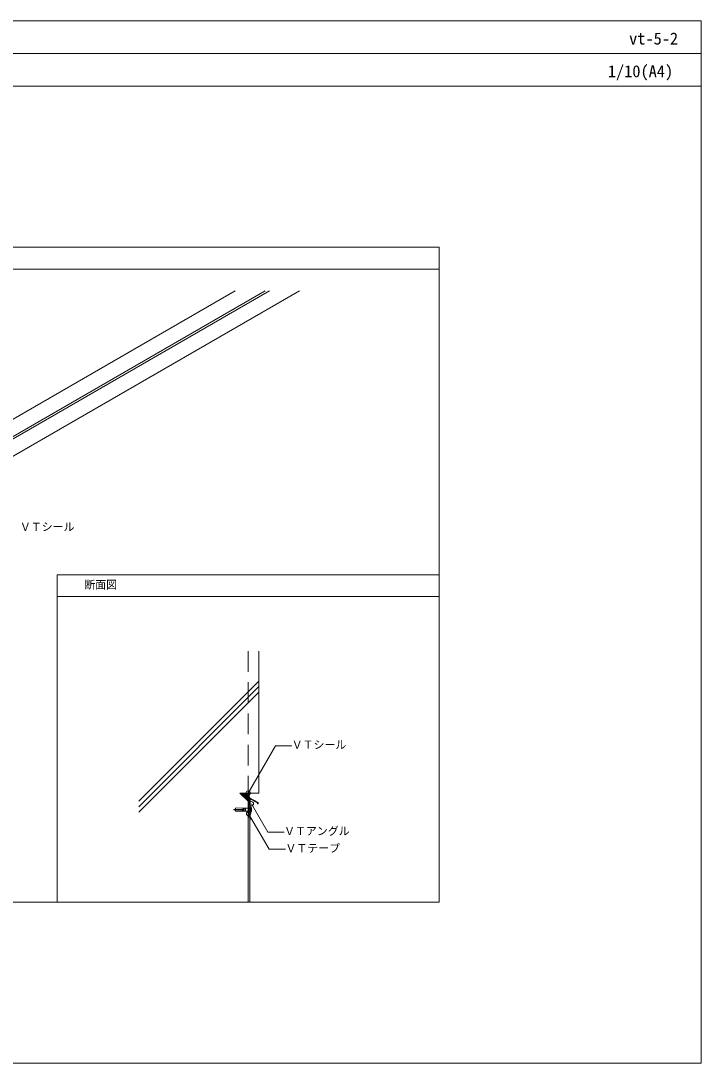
# Model space of a CAD drawing. Units: millimetres, scale not verified. Extents: x -1380 to 1380, y -955 to 955.
# Drawn here: x 134 to 1380, y -955 to 955 of the extents above; entities that cross this region are included whole.
import ezdxf
from ezdxf.enums import TextEntityAlignment as Align

# ---------------------------------------------------------------- set-up
doc = ezdxf.new("R2010")
doc.units = ezdxf.units.MM
doc.header["$LTSCALE"] = 3
doc.linetypes.add('USER1', pattern=[19.05, 12.7, -6.35])
for name, color, linetype, lineweight in [('0-0_0', 7, 'Continuous', 18), ('0-1_WAKU', 7, 'Continuous', 18), ('0-2_KUTAI', 3, 'Continuous', 18), ('0-3_BOUSUI', 1, 'Continuous', 18), ('0-4_MOJI', 7, 'Continuous', 18), ('0-5_HATCH', 9, 'Continuous', 18), ('0-7_KANAMONO_SCREW', 4, 'Continuous', 18), ('0-8_KANAMONO', 4, 'Continuous', 18)]:
    doc.layers.add(name, color=color, linetype=linetype, lineweight=lineweight)
doc.styles.add('ＭＳ ゴシック', font='')
doc.styles.get('ＭＳ ゴシック').set_extended_font_data('MS Gothic')

msp = doc.modelspace()

# ---------------------------------------------------------------- linework, layer by layer
at = {"layer": '0-0_0'}
for p, q in [((-1380, 895), (1380, 895)), ((-900, 500), (900, 500)), ((200, -100), (900, -100))]:
    msp.add_line(p, q, dxfattribs=at)
msp.add_lwpolyline([(-900, -660), (900, -660), (900, 540), (-900, 540)], close=True, dxfattribs=at)
at = {"layer": '0-1_WAKU'}
for points in [[(1380, 835), (-1380, 835), (-1380, 955), (1380, 955)], [(-1380, -955), (1380, -955), (1380, 955), (-1380, 955)], [(200, -60), (900, -60), (900, -660), (200, -660)]]:
    msp.add_lwpolyline(points, close=True, dxfattribs=at)
at = {"layer": '0-2_KUTAI'}
msp.add_line((76.647, 200.384), (526.316, 460), dxfattribs=at)
at = {"layer": '0-2_KUTAI', "linetype": 'USER1'}
msp.add_line((550, -200), (550, -460), dxfattribs=at)
at = {"layer": '0-2_KUTAI'}
msp.add_lwpolyline([(570, -200), (570, -460), (550, -460), (535, -460), (550, -475), (550, -660)], dxfattribs=at)
at = {"layer": '0-3_BOUSUI'}
for p, q in [((553, -475), (550, -475)), ((550, -660), (550, -475)), ((553, -509.5), (553, -660))]:
    msp.add_line(p, q, dxfattribs=at)
msp.add_lwpolyline([(550, -475), (551, -475), (551, -505), (550, -505)], close=True, dxfattribs=at)
msp.add_arc((562.576, -464.43), 10.552, 155.17286, 204.82714, dxfattribs=at)
at = {"layer": '0-4_MOJI'}
for p, q in [((550.994, -497.993), (588.494, -562.945)), ((588.494, -562.945), (618.494, -562.945))]:
    msp.add_line(p, q, dxfattribs=at)
for points in [[(550, -460), (600, -373.398), (630, -373.398)], [(556, -479.597), (586, -531.559), (616, -531.559)]]:
    msp.add_lwpolyline(points, dxfattribs=at)
for centre in [(550, -460), (556, -479.597), (550.994, -497.993)]:
    msp.add_circle(centre, 4, dxfattribs=at)
at = {"layer": '0-5_HATCH'}
for p, q in [((350, -475), (570, -255)), ((350, -485), (570, -265)), ((350, -495), (570, -275)), ((535.63, -460.63), (536.26, -460)), ((536.753, -461.753), (538.505, -460)), ((551.861, -475), (536.861, -460)), ((537.875, -462.875), (540.75, -460)), ((538.998, -463.998), (542.995, -460)), ((542.833, -463.727), (539.106, -460)), ((540.12, -465.12), (545.241, -460)), ((541.243, -466.243), (542.962, -464.524)), ((546.864, -465.513), (541.351, -460)), ((542.365, -467.365), (544.415, -465.316)), ((543.488, -468.488), (545.867, -466.109)), ((551.804, -468.209), (543.596, -460)), ((543.699, -463.787), (547.486, -460)), ((553, -473.894), (544.43, -465.325)), ((544.61, -469.61), (547.531, -466.69)), ((545.152, -464.579), (549.731, -460)), ((545.733, -470.733), (548.772, -467.694)), ((552.203, -466.362), (545.841, -460)), ((546.604, -465.372), (551.976, -460)), ((546.855, -471.856), (550.225, -468.486)), ((547.978, -472.978), (551.677, -469.279)), ((548.057, -466.164), (552.337, -461.884)), ((552.036, -463.95), (548.086, -460)), ((549.1, -474.101), (553, -470.201)), ((553, -471.649), (549.371, -468.02)), ((549.509, -466.957), (552.025, -464.441)), ((552.313, -461.982), (550.331, -460)), ((550.446, -475), (553, -472.446)), ((550.962, -467.749), (552.227, -466.484)), ((552.415, -468.542), (552.731, -468.225)), ((552.87, -460.294), (552.576, -460)), ((552.691, -475), (553, -474.691))]:
    msp.add_line(p, q, dxfattribs=at)
at = {"layer": '0-7_KANAMONO_SCREW'}
for p, q in [((527.177, -488.849), (524.257, -490.059)), ((527.177, -492.039), (524.257, -490.829)), ((526.58, -489.097), (527.177, -491.487)), ((541.344, -490.236), (527.177, -489.611)), ((541.344, -490.652), (527.177, -491.277)), ((527.177, -491.277), (527.177, -492.944)), ((527.177, -492.944), (528.326, -493.518)), ((527.967, -489.646), (528.362, -491.225)), ((538.43, -487.815), (528.326, -487.37)), ((538.43, -493.073), (528.326, -493.518)), ((529.231, -489.701), (529.598, -491.171)), ((530.495, -489.757), (530.835, -491.116)), ((531.759, -489.813), (532.071, -491.061)), ((533.023, -489.869), (533.307, -491.007)), ((534.287, -489.924), (534.544, -490.952)), ((535.551, -489.98), (535.78, -490.898)), ((536.815, -490.036), (537.016, -490.843)), ((538.079, -490.092), (538.253, -490.789)), ((538.421, -488.024), (538.43, -487.815)), ((541.335, -488.152), (538.421, -488.024)), ((541.335, -492.736), (538.421, -492.864)), ((538.421, -492.864), (538.43, -493.073)), ((538.629, -488.033), (538.638, -487.825)), ((538.629, -492.855), (538.638, -493.063)), ((541.136, -487.935), (538.638, -487.825)), ((541.136, -492.953), (538.638, -493.063)), ((539.342, -490.147), (539.489, -490.734)), ((540.606, -490.203), (540.726, -490.68)), ((541.127, -488.143), (541.136, -487.935)), ((541.127, -492.745), (541.136, -492.953)), ((541.335, -488.152), (541.344, -487.944)), ((541.335, -492.736), (541.344, -492.944)), ((553.167, -487.944), (541.344, -487.944)), ((541.344, -490.236), (541.344, -490.652)), ((553.167, -492.944), (541.344, -492.944)), ((543.011, -487.944), (543.011, -492.944)), ((545.511, -487.944), (545.511, -492.944)), ((554, -485.861), (554, -487.111)), ((554, -485.861), (555.667, -485.861)), ((554, -487.111), (554, -493.777)), ((554, -493.777), (554, -495.027)), ((555.667, -495.027), (554, -495.027)), ((555.667, -485.861), (555.667, -495.027)), ((556.083, -486.902), (555.667, -486.902)), ((555.667, -493.986), (556.083, -493.986)), ((556.083, -493.986), (556.083, -486.902)), ((556.083, -486.902), (556.292, -487.944)), ((556.292, -492.944), (556.083, -493.986)), ((556.292, -492.944), (556.292, -487.944))]:
    msp.add_line(p, q, dxfattribs=at)
msp.add_lwpolyline([(527.177, -489.611), (527.177, -487.944), (528.326, -487.37)], dxfattribs=at)
for centre, radius, start, end in [((524.417, -490.444), 0.417, 112.5, 247.5), ((553.167, -487.111), 0.833, 270, 0), ((553.167, -493.777), 0.833, 0, 90)]:
    msp.add_arc(centre, radius, start, end, dxfattribs=at)
at = {"layer": '0-8_KANAMONO'}
for p, q in [((-297.476, -83.616), (644.095, 460)), ((-272.361, -32.75), (581.107, 460)), ((-272.361, -37.362), (589.094, 460)), ((542.534, -464.29), (546.625, -466.522)), ((553, -475.003), (552.728, -475.4)), ((554, -509.5), (554, -471.388)), ((568.5, -479.323), (568.5, -477.495)), ((567.8, -479.623), (568.2, -479.623))]:
    msp.add_line(p, q, dxfattribs=at)
for points in [[(568.344, -477.232), (543.59, -463.727), (542.678, -463.727)], [(547.878, -467.206), (553, -470), (553, -475.003)], [(552.742, -475.626), (553, -476.003), (552.728, -476.4)], [(552.742, -476.626), (553, -477.003), (552.728, -477.4)], [(554.739, -470.949), (567.5, -477.911), (567.5, -479.323)], [(552.742, -477.626), (553, -478.003), (552.728, -478.4)], [(552.742, -478.626), (553, -479.003), (552.728, -479.4)], [(552.742, -479.626), (553, -480.003), (552.728, -480.4)], [(552.742, -480.626), (553, -481.003), (552.728, -481.4)], [(552.742, -481.626), (553, -482.003), (552.728, -482.4)], [(552.742, -482.626), (553, -483.003), (552.728, -483.4)], [(552.742, -483.626), (553, -484.003), (552.728, -484.4)], [(552.742, -484.626), (553, -485.003), (552.728, -485.4)], [(552.742, -485.626), (553, -486.003), (552.728, -486.4)], [(552.742, -486.626), (553, -487.003), (552.728, -487.4)], [(552.742, -487.626), (553, -488.003), (552.728, -488.4)], [(552.742, -488.626), (553, -489.003), (552.728, -489.4)], [(552.742, -489.626), (553, -490.003), (552.728, -490.4)], [(552.742, -490.626), (553, -491.003), (552.728, -491.4)], [(552.742, -491.626), (553, -492.003), (552.728, -492.4)], [(552.742, -492.626), (553, -493.003), (552.728, -493.4)], [(552.742, -493.626), (553, -494.003), (552.728, -494.4)], [(552.742, -494.626), (553, -495.003), (552.728, -495.4)], [(552.742, -495.626), (553, -496.003), (552.728, -496.4)], [(552.742, -496.626), (553, -497.003), (552.728, -497.4)], [(552.742, -497.626), (553, -498.003), (552.728, -498.4)], [(552.742, -498.626), (553, -499.003), (552.728, -499.4)], [(552.742, -499.626), (553, -500.003), (552.728, -500.4)], [(552.742, -500.626), (553, -501.003), (552.728, -501.4)], [(552.742, -501.626), (553, -502.003), (552.728, -502.4)], [(552.742, -502.626), (553, -503.003), (552.728, -503.4)], [(552.742, -503.626), (553, -504.003), (552.728, -504.4)], [(552.742, -504.626), (553, -505.003), (553, -509.5)]]:
    msp.add_lwpolyline(points, dxfattribs=at)
for centre, radius, start, end in [((542.678, -464.027), 0.3, 90, 241.385), ((546.916, -467.478), 1, 15.812, 106.958), ((552.9, -475.503), 0.2, 149.03624, 217.75722), ((552.9, -476.503), 0.2, 149.03624, 217.75722), ((552.9, -477.503), 0.2, 149.03624, 217.75722), ((554.5, -471.388), 0.5, 61.385, 180), ((568.2, -477.495), 0.3, 360, 61.385), ((552.9, -478.503), 0.2, 149.03624, 217.75722), ((552.9, -479.503), 0.2, 149.03624, 217.75722), ((552.9, -480.503), 0.2, 149.03624, 217.75722), ((552.9, -481.503), 0.2, 149.03624, 217.75722), ((552.9, -482.503), 0.2, 149.03624, 217.75722), ((552.9, -483.503), 0.2, 149.03624, 217.75722), ((552.9, -484.503), 0.2, 149.03624, 217.75722), ((552.9, -485.503), 0.2, 149.03624, 217.75722), ((552.9, -486.503), 0.2, 149.03624, 217.75722), ((552.9, -487.503), 0.2, 149.03624, 217.75722), ((552.9, -488.503), 0.2, 149.03624, 217.75722), ((552.9, -489.503), 0.2, 149.03624, 217.75722), ((552.9, -490.503), 0.2, 149.03624, 217.75722), ((552.9, -491.503), 0.2, 149.03624, 217.75722), ((552.9, -492.503), 0.2, 149.03624, 217.75722), ((552.9, -493.503), 0.2, 149.03624, 217.75722), ((552.9, -494.503), 0.2, 149.03624, 217.75722), ((552.9, -495.503), 0.2, 149.03624, 217.75722), ((552.9, -496.503), 0.2, 149.03624, 217.75722), ((567.8, -479.323), 0.3, 180, 270), ((568.2, -479.323), 0.3, 270, 0), ((552.9, -497.503), 0.2, 149.03624, 217.75722), ((552.9, -498.503), 0.2, 149.03624, 217.75722), ((552.9, -499.503), 0.2, 149.03624, 217.75722), ((552.9, -500.503), 0.2, 149.03624, 217.75722), ((552.9, -501.503), 0.2, 149.03624, 217.75722), ((552.9, -502.503), 0.2, 149.03624, 217.75722), ((552.9, -503.503), 0.2, 149.03624, 217.75722), ((552.9, -504.503), 0.2, 149.03624, 217.75722), ((553.5, -509.5), 0.5, 180, 270), ((553.5, -509.5), 0.5, 270, 0)]:
    msp.add_arc(centre, radius, start, end, dxfattribs=at)

# ---------------------------------------------------------------- texts
at = {"layer": '0-1_WAKU', "style": 'ＭＳ ゴシック'}
for s, p in [('vt-5-2', (1248.046, 905)), ('1/10(A4)', (1209.061, 845))]:
    msp.add_text(s, height=21.99, dxfattribs=at).set_placement(p, align=Align.BOTTOM_LEFT)
at = {"layer": '0-4_MOJI', "style": 'ＭＳ ゴシック'}
for s, p in [('ＶＴシール', (132.021, 15.962)), ('断面図', (250, -90)), ('ＶＴシール', (630, -383.398)), ('ＶＴアングル', (616, -541.559)), ('ＶＴテープ', (618.494, -572.945))]:
    msp.add_text(s, height=14.66, dxfattribs=at).set_placement(p, align=Align.BOTTOM_LEFT)

doc.saveas('drawing.dxf')
